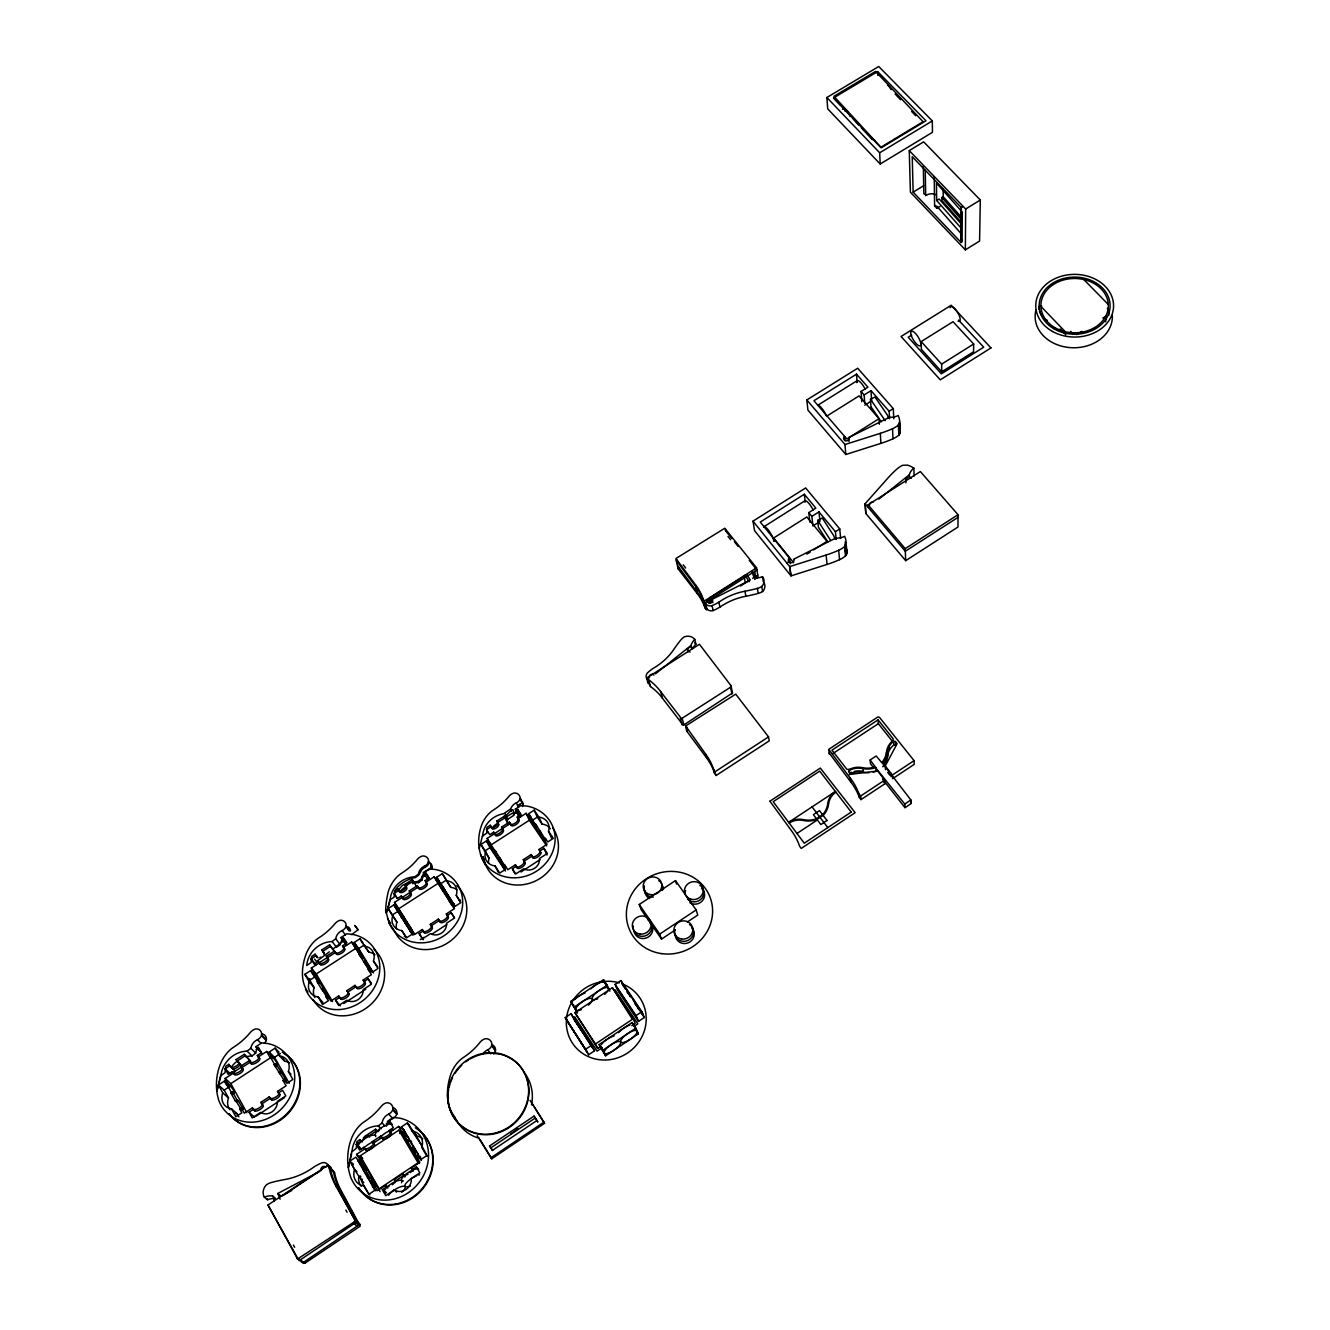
<?xml version="1.0" encoding="UTF-8"?>
<svg xmlns="http://www.w3.org/2000/svg" width="1330" height="1330" viewBox="0 0 1330 1330"><rect width="100%" height="100%" fill="white"/><g stroke="black" fill="none" stroke-linecap="round" stroke-linejoin="round"><path stroke-width="1.5" d="M868.257 507.495L868.074 504.835L920.36 471.551L958.032 514.727L957.982 527.013L905.68 560.662L865.78 513.413L865.099 503.771L888.29 477.636A110.174 94.713 -0.1 0 1 896.47 469.457L897.085 468.908A22.56 19.219 -3.2 0 1 902.688 465.284L907.575 465.134A24.123 20.565 -3.7 0 1 911.482 466.73L913.86 468.127L914.109 476.024M960.958 207.131L960.792 239.001L961.889 240.231M961.174 242.509L961.357 207.646L912.23 156.757L913.145 192.152L961.174 242.509L962.089 241.944L962.255 213.232M844.999 440.546L844.666 436.539A2.594 2.195 -6 0 0 844.051 439.615L844.201 439.814A2.594 2.195 -6 0 0 847.725 440.562A2.594 2.195 -6 0 0 848.723 437.553L889.521 417.304A14.58 12.17 -4.6 0 0 898.199 415.525L899.063 417.803A23.707 19.9 -5 0 1 899.712 421.377L898.132 425.251A22.111 18.504 -4.9 0 1 892.53 428.726L891.732 429.075A103.674 85.453 -6.4 0 1 880.327 433.331L844.999 444.536L806.828 399.948L857.7 368.227L893.311 408.626L893.777 418.784M965.347 249.857L965.68 209.01L909.255 150.606L923.668 141.861L980.31 199.999L979.578 241.046L965.347 249.857L910.402 192.202L909.255 150.606M973.676 344.005L973.56 351.785L941.723 371.801L921.358 349.358L921.175 341.594L953.028 321.71L973.676 344.005L941.657 364.121L941.723 371.801M522.341 806.529A6.417 5.819 -26.7 0 0 522.923 805.348L520.113 797.551A5.985 5.403 -26.6 0 0 513.729 793.096A9.992 9.044 -26.7 0 0 508.808 796.487L508.16 797.269A57.705 51.421 -27.6 0 1 496.173 808.191L492.05 810.934A27.913 25.353 -28.3 0 0 485.118 818.349A38.121 34.696 -28.1 0 0 481.925 824.334C476.672 838.266 477.67 852.813 485.699 865.232L480.512 854.359M522.923 805.348L523.023 803.885A5.935 5.37 -26.8 0 0 520.396 800.028M425.45 871.499A7.814 7.498 -50.2 0 1 426.365 870.951L427.795 870.352A6.052 5.985 -48.9 0 0 429.956 868.64C432.383 866.079 429.856 859.729 427.911 865.198A6.068 4.09 -35.3 0 1 425.733 866.911L424.403 867.675A7.864 3.674 -36.2 0 0 421.843 869.654L418.933 874.891L415.409 877.617C407.944 878.149 396.756 886.029 395.077 890.701M809.887 522.208L808.756 512.615L815.839 508.127L804.318 494.245L760.278 522.058L789.488 558.135A2.66 2.311 -7.9 0 0 788.806 561.393L789.006 561.576A2.66 2.311 -7.9 0 0 792.564 562.424A2.66 2.311 -7.9 0 0 793.628 559.232L835.739 538.118A14.946 12.901 -6 0 0 844.666 536.306L845.514 538.733A24.322 21.097 -6.6 0 1 846.129 542.524L844.467 546.63A22.677 19.618 -6.3 0 1 838.665 550.271L837.85 550.637A106.334 90.44 -8 0 1 826.096 555.042L789.721 566.613L752.996 521.161L805.631 487.944L839.762 528.941L840.643 538.467M482.773 1054.291A10.474 9.776 -44.9 0 1 487.827 1049.769A6.966 6.484 -43.6 0 0 491.751 1045.546L491.867 1043.884A6.45 6.002 -43.8 0 0 485.118 1038.747A10.773 10.042 -44 0 0 479.847 1042.487L479.166 1043.352A62.161 57.04 -42 0 1 466.348 1055.455L461.942 1058.48A30.174 28.113 -47.1 0 0 454.527 1066.726A41.23 38.504 -47.5 0 0 451.086 1073.41C446.132 1087.458 445.051 1105.612 455.276 1117.483M493.53 1053.892A6.916 6.45 -44.1 0 0 495.408 1051.066L495.525 1049.42A6.401 5.968 -44.2 0 0 492.765 1045.031M431.352 869.305A6.517 5.869 -33.5 0 0 431.967 868.108L432.1 866.611A6.035 5.436 -33.6 0 0 430.554 863.37M386.432 912.646L390.089 900.277A24.09 21.745 -35.7 0 1 414.894 876.786L418.435 874.076A9.875 8.894 -33.9 0 1 424.652 866.029A6.567 5.902 -33.4 0 0 428.426 862.156L428.559 860.643A6.068 5.47 -33.4 0 0 422.258 856.038A10.158 9.144 -33.5 0 0 417.238 859.513L416.573 860.294A58.62 51.97 -33.4 0 1 404.303 871.433L400.114 874.226A28.379 25.603 -35.4 0 0 392.998 881.79A38.77 35.062 -35.3 0 0 389.673 887.908C385.866 894.724 382.89 931.964 389.873 899.945L394.112 897.085L394.628 891.05L397.953 888.922L399.998 892.098A3.957 1.613 -32.8 0 0 404.27 891.449A3.957 1.613 -32.8 0 0 406.614 887.825L405.716 886.395A3.957 1.613 -32.8 0 1 403.356 890.019A3.957 1.613 -32.8 0 1 399.083 890.668L399.998 892.098M362.209 1142.005L359.881 1139.627L356.856 1141.639L356.257 1148.372L352.001 1151.747A26.035 23.741 -52.8 0 1 378.368 1125.912L382.109 1122.936A10.64 9.726 -50.9 0 1 388.742 1114.041A7.082 6.467 -49.8 0 0 392.749 1109.769L392.915 1108.09A6.55 5.985 -49.9 0 0 386.299 1102.836A10.939 9.992 -50.2 0 0 380.978 1106.627L380.28 1107.491A63.059 56.824 -47.6 0 1 367.263 1119.727L362.807 1122.786A30.657 27.963 -52.5 0 0 355.243 1131.132A41.895 38.287 -52.9 0 0 351.685 1137.915C346.748 1150.35 346.315 1164.681 350.721 1177.299A42.693 39.002 -53.5 0 0 417.869 1184.049A42.693 39.002 -53.5 0 0 400.047 1118.214L393.414 1117.399L387.396 1121.389L388.343 1123.002L389.956 1121.938L392.184 1124.399M394.062 1117.799A7.032 6.417 -50.1 0 0 396.756 1114.291L396.905 1112.611A6.5 5.935 -50.2 0 0 393.048 1107.591M318.153 957.8A4.023 1.613 -31.7 0 1 317.272 957.334L315.077 954.225L311.685 956.42L311.054 962.571L306.748 965.497A24.555 21.945 -41.3 0 1 332.118 941.54L335.709 938.78A10.058 8.994 -39.7 0 1 342.126 930.551A6.683 5.968 -39 0 0 345.983 926.594L346.149 925.065A6.185 5.519 -39.1 0 0 339.915 920.31A10.341 9.227 -39.2 0 0 334.794 923.851L334.129 924.649A59.7 52.485 -38.4 0 1 321.594 936.004L317.321 938.847A28.927 25.852 -41 0 0 310.04 946.578A39.518 35.395 -41.1 0 0 306.565 952.829C301.81 965.015 299.799 981.058 307.995 992.014M634.161 1001.872L632.531 998.564L643.005 1014.424M244.205 1054.308L250.572 1061.174L244.205 1054.308L236.108 1059.561L239.699 1063.717A4.406 1.646 -30.7 0 1 237.388 1067.358A4.406 1.646 -30.7 0 1 232.384 1068.472L228.76 1064.333L225.768 1066.278L225.003 1072.728L220.564 1075.754L216.923 1091.182L220.847 1076.02A25.47 22.477 -48.1 0 1 247.081 1051.132L250.805 1048.256A10.424 9.21 -46.7 0 1 257.471 1039.694A6.933 6.118 -45.9 0 0 261.461 1035.588L261.661 1033.975A6.417 5.652 -46 0 0 255.427 1028.955A10.723 9.476 -46.2 0 0 250.173 1032.612L249.475 1033.46A61.779 53.832 -44.6 0 1 236.524 1045.264L232.135 1048.206A30.008 26.484 -47.8 0 0 224.571 1056.236A40.997 36.259 -48.1 0 0 220.93 1062.753C215.892 1074.524 214.945 1088.256 218.818 1100.492A41.762 36.957 -48.5 0 0 283.556 1106.627A41.762 36.957 -48.5 0 0 268.211 1043.618L261.827 1042.87L255.892 1046.71L262.16 1053.643M264.338 1043.269A6.883 6.085 -46.1 0 0 266.283 1040.509L266.466 1038.913A6.367 5.636 -46.2 0 0 261.611 1033.859M806.828 399.948L807.925 410.106L845.83 454.494L880.892 443.372A102.892 85.037 -6.3 0 0 892.197 439.149L892.995 438.8A21.945 18.421 -4.8 0 0 898.565 435.342L900.111 431.485A23.541 19.8 -4.9 0 0 899.762 429.108M752.996 521.161L754.559 530.67L791.001 575.89L827.094 564.419A105.519 89.975 -7.9 0 0 838.748 560.03L839.562 559.681A22.51 19.501 -6.2 0 0 845.315 556.056L846.961 551.983A24.14 20.981 -6.5 0 0 846.645 549.456M882.721 766.828A22.51 20.549 -2.2 0 0 887.642 756.338L887.526 751.384A17.805 16.226 0.4 0 1 893.561 741.259A2.394 2.178 -0.5 0 1 895.373 741.558L897.102 743.736L885.248 765.98L885.497 769.671M887.642 756.338L887.775 755.124A17.739 16.176 0.5 0 1 893.777 745.033L893.561 741.259M1105.662 321.843L1106.294 315.942L1102.803 318.136M412.483 883.602A23.923 21.629 -35.9 0 1 418.534 882.654L422.042 879.961L421.51 877.783L423.838 872.929A7.814 7.498 -50.2 0 1 424.603 872.164M351.619 1153.675L348.41 1167.557L351.752 1151.514M409.956 1140.575L408.044 1141.622L406.847 1140.292L408.526 1139.178L415.409 1149.835M506.813 819.912L513.596 815.456C514.394 802.904 509.107 814.459 503.505 817.302M309.026 982.238L309.907 978.647M479.232 848.507L482.441 836.055L486.597 833.245L486.98 827.36L490.255 825.248L492.133 828.524A3.89 1.613 -34.1 0 0 496.173 827.992A3.89 1.613 -34.1 0 0 498.65 824.317L496.788 821.059L504.336 816.204L508.609 824.5M513.596 815.456L513.712 815.024A9.643 8.761 -27 0 1 516.605 810.818M482.441 836.055L482.607 836.404A23.691 21.529 -28.7 0 1 503.787 813.677L510.753 808.756A9.709 8.811 -26.9 0 1 516.339 802.838A6.467 5.835 -26.6 0 0 520.013 799.031M829.222 753.063L850.768 781.94A64.605 60.016 -6.7 0 1 859.38 797.501L861.009 799.596L885.015 783.702L884.766 780.045L877.65 771.001L850.735 774.309L849.022 772.115A2.394 2.195 -2.9 0 1 849.305 770.436A17.822 16.409 -2.2 0 1 861.774 768.374L863.087 768.657A22.593 20.598 -2.2 0 0 875.572 767.676L904.799 804.085L904.982 807.659L906.944 806.462L911.017 803.519L910.851 799.929L882.455 763.137A22.593 20.598 -2.3 0 0 887.393 752.614M677.635 565.716L697.053 591.883A61.695 54.364 -15.4 0 1 704.667 605.998L706.878 608.857A5.569 4.888 -11.9 0 0 713.113 610.553A41.18 35.96 -12.4 0 0 719.912 607.112A61.296 54.597 -9.7 0 1 744.019 596.605L745.881 596.256A144.255 122.726 -10.8 0 0 758.233 593.413A14.115 12.352 -9.7 0 0 762.589 591.501A8.745 7.664 -9.6 0 0 764.268 583.288M676.438 560.628L695.939 586.863A61.961 54.53 -15.4 0 1 703.587 601.027L705.798 603.887L706.878 608.857M686.895 729.638L686.779 731.151L706.762 758.183A63.524 58.321 -18.1 0 1 714.642 773.412L716.155 775.473L769.255 740.86L768.524 736.903L735.723 694.144L685.648 725.947L705.781 754.276A63.774 58.487 -18 0 1 713.695 769.555L716.155 775.473M398.269 890.119L402.525 885.315L409.49 882.588M354.312 1221.888L354.894 1219.76L335.958 1186.161A70.839 64.838 -52.7 0 1 329.125 1167.823L327.729 1165.346L267.962 1204.997L297.554 1259.011L354.312 1221.888L360.197 1225.928L341.411 1191.082A70.241 64.355 -53.1 0 1 334.595 1172.877L331.985 1169.286M878.897 499.082L909.304 474.81A14.896 12.652 -2.8 0 1 913.86 468.127M905.78 479.232L909.354 476.173L909.304 474.81M655.524 673.778L690.952 645.549A15.112 13.433 -12.5 0 1 694.775 639.447A8.761 7.78 -13.4 0 0 684.368 636.821A14.165 12.585 -13.2 0 0 680.894 639.896A153.266 138.968 -6.9 0 0 673.695 649.539L672.681 651.035A59.883 52.668 -16.4 0 1 653.396 668.225A42.078 37.822 -14.7 0 0 647.444 672.93A5.603 5.004 -15.8 0 0 646.995 678.965L650.486 686.529A62.444 56.309 -19.2 0 1 662.473 698.267L683.271 725.299L732.547 692.947L730.885 685.532L699.447 644.285L647.095 677.751L647.71 679.929L646.995 678.965M647.095 677.751L648.541 679.713A62.859 56.575 -19.2 0 1 660.578 691.5L681.509 718.649L730.519 687.244L730.885 685.532M284.836 1082.005L283.024 1080.459L284.687 1079.378L286.399 1081.007L286.166 1079.96L275.809 1063.668L274.163 1064.748L284.105 1080.226M678.583 567.361L678.2 568.974L697.519 593.961A61.579 54.297 -15.4 0 1 705.133 608.059L706.596 609.955L706.147 607.91M245.801 1056.901A25.303 22.361 -48.4 0 1 252.018 1055.954L255.693 1053.094A10.341 9.16 -46.9 0 1 257.272 1048.971M412.549 882.006L417.836 881.524L421.344 878.814M314.578 959.08L316.49 961.507L329.341 951.831M332.533 949.371L343.689 940.792M351.669 934.658L358.036 929.753L356.54 927.741M340.696 942.538A9.975 8.944 -39.9 0 0 340.164 944.583L336.59 947.326L332.118 941.54M497.719 822.455L512.482 813.112M923.319 166.184L923.835 193.648L926.412 195.244A8.046 6.351 -4.7 0 1 935.855 194.712M489.556 1145.961L490.97 1147.757L535.342 1117.981L534.062 1116.086L489.556 1145.961L492.349 1150.433L536.871 1120.542L534.062 1116.086M477.237 1135.72L490.953 1157.748L543.837 1122.188L530.072 1100.342M490.953 1157.748L491.768 1158.796L544.569 1123.301L531.584 1102.603M631.783 1025.663L635.191 1023.385L633.163 1018.797L612.415 987.725L574.926 1012.629L597.719 1048.456L601.127 1046.178M588.708 1054.69L594.543 1050.783L591.651 1045.23L571.069 1013.693L565.233 1017.566L588.708 1054.69L565.233 1017.566M638.533 1021.357L644.319 1017.483L641.858 1011.698L620.944 980.559L615.142 984.416L617.802 990.385L638.533 1021.357L636.023 1015.588L615.142 984.416M602.207 1047.724L597.104 1051.132L574.676 1016.768M634.46 1026.128L637.851 1023.851L615.142 989.886M406.415 1134.424L401.328 1126.959L407.296 1122.986L412.101 1131.115A13.516 12.419 -52.5 0 1 421.776 1147.474L426.647 1155.704L420.629 1159.727L418.202 1155.604L416.523 1156.718L419.831 1162.353L411.17 1168.139L412.134 1169.785L416.373 1166.959L419.831 1172.844L411.336 1178.546A11.438 10.474 -55.2 0 1 405.916 1189.569A11.438 10.474 -55.2 0 1 394.312 1189.934L385.767 1195.653L382.342 1189.702L386.614 1186.859L387.878 1188.089M605.615 1055.787L602.823 1050.251L635.84 1028.157L632.099 1022.537L599.115 1044.599L605.615 1055.787L638.367 1033.842L635.84 1028.157M297.039 1258.496L303.423 1263.35L304.886 1263.234L359.649 1226.526M389.956 1121.938L393.331 1127.69L389.125 1130.483L391.319 1133.459A5.054 1.646 -32.5 0 1 388.244 1137.466A5.054 1.646 -32.5 0 1 382.907 1139.045L380.696 1136.086L372.267 1141.689L374.478 1144.631A5.071 1.646 -32.3 0 1 371.436 1148.638A5.071 1.646 -32.3 0 1 366.049 1150.234L364.753 1148.921L356.606 1154.34L365.8 1168.604L366.182 1169.818L364.653 1168.388L362.974 1169.519L367.712 1177.798L369.408 1176.668L370.704 1177.931L375.742 1186.244L374.179 1184.997L372.483 1186.127L374.877 1190.3L368.809 1194.357L364.038 1185.994A13.666 12.419 -54.3 0 1 354.561 1169.402L349.857 1161.14L355.875 1157.15L364.121 1169.718M406.847 1140.292L411.668 1148.488L413.347 1147.374M367.712 1177.798L369.009 1179.062L370.704 1177.931M411.668 1148.488L412.865 1149.802L414.544 1148.688M585.782 1049.171L591.651 1045.23M636.023 1015.588L641.858 1011.698M597.719 1048.456L595.441 1044L633.163 1018.797M388.975 1186.393A5.121 1.579 -32.6 0 1 386.914 1186.427L385.65 1185.196L377.437 1190.683L374.179 1184.997M403.638 1175.471L395.126 1181.156L394.179 1179.494L402.674 1173.808L404.852 1176.734L402.674 1173.808M574.444 1006.926L607.178 985.198L603.521 979.711L570.836 1001.39L577.436 1012.729L570.836 1001.39M366.049 1150.234L363.822 1147.291L359.582 1150.101L356.24 1144.299L360.812 1141.256L359.881 1139.627M372.267 1141.689L373.215 1143.318L381.644 1137.715L382.907 1139.045M389.125 1130.483L390.072 1132.113L398.668 1126.41L400.879 1128.854M398.867 1130.168L418.052 1162.819L379.15 1188.821L360.214 1155.837L398.867 1130.168L402.392 1134.074L419.482 1163.118M399.748 1133.526L403.09 1131.315L406.232 1136.668M358.236 1161.256L359.931 1160.126M398.668 1126.41L402.042 1132.129L403.722 1131.015M359.549 1162.536L361.245 1161.423M402.042 1132.129L403.256 1133.476L404.935 1132.362M796.969 833.461L817.385 819.945M861.009 799.596L860.66 796.005L884.766 780.045M914.059 760.644L914.209 764.368L892.596 778.682L892.364 775.008L914.059 760.644L879.512 717.369L877.9 716.937L828.756 749.339L850.385 778.299A64.854 60.199 -6.8 0 1 859.014 793.91L860.66 796.005M661.509 939.096L659.697 934.092L696.172 909.936L675.474 880.61L639.231 904.483L641.16 909.62L661.509 939.096L675.324 929.953M687.394 921.939L697.751 915.073L696.172 909.936M375.559 1129.236L376.49 1130.866L368.277 1136.319L367.329 1134.689L375.559 1129.236L377.853 1131.68M282.741 1195.603L321.86 1169.652M870.136 759.979L876.204 755.989L881.724 762.589A21.662 19.751 -2.3 0 0 886.462 752.514A18.736 17.074 0.4 0 1 892.945 740.627L893.195 738.832L878.066 719.863L831.948 750.137L846.994 769.471L850.02 769.089A18.77 17.257 -2.2 0 1 863.27 767.809A21.662 19.751 -2.2 0 0 875.24 766.878L870.136 759.979L870.452 763.686L873.644 767.743M283.024 1080.459L286.066 1085.829L277.538 1091.415L279.882 1094.407A5.021 1.796 -31.2 0 1 277.039 1098.414A5.021 1.796 -31.2 0 1 271.519 1099.877L269.159 1096.901L260.78 1102.387L263.157 1105.363A5.037 1.796 -31 0 1 260.331 1109.353A5.037 1.796 -31 0 1 254.778 1110.849L252.384 1107.873L244.288 1113.177L241.295 1107.74L239.616 1108.838L241.811 1112.828L235.826 1116.735L231.453 1108.755A13.35 11.771 -49.2 0 1 222.775 1092.878L218.453 1084.997L224.388 1081.14L227.231 1083.717M277.538 1091.415L278.419 1092.994L282.608 1090.267L285.784 1095.903L277.405 1101.39A11.172 9.925 -49.6 0 1 271.852 1111.98A11.172 9.925 -49.6 0 1 260.597 1112.395L252.185 1117.898L249.059 1112.229L253.249 1109.469L254.778 1110.849M261.661 1103.966L270.04 1098.48L271.519 1099.877M256.241 1116.086L284.537 1097.566M832.397 753.861L878.349 723.686L878.066 719.863M234.113 1093.277L232.567 1091.863L230.888 1092.961L232.451 1094.357C238.669 1091.099 224.77 1082.969 225.169 1078.447L233.199 1073.227L234.745 1074.657A4.988 1.862 -30.8 0 0 240.314 1073.277A4.988 1.862 -30.8 0 0 243.058 1069.254L240.68 1066.244L248.993 1060.841L251.37 1063.85A4.971 1.862 -30.9 0 0 256.873 1062.487A4.971 1.862 -30.9 0 0 259.666 1058.447L257.305 1055.438L261.445 1052.745L258.353 1047.225L256.757 1048.256M274.163 1064.748L275.609 1066.211C281.312 1063.518 269.508 1056.003 269.209 1051.997L275.094 1048.156L279.034 1052.196M230.888 1092.961L235.244 1100.874L236.923 1099.794L238.469 1101.174L243.24 1109.203L241.295 1107.74M278.585 1072.595L280.248 1071.514M235.244 1100.874L236.79 1102.271L238.469 1101.174M280.031 1074.025L281.694 1072.944M239.616 1108.838L241.162 1110.201L242.825 1109.12M356.257 986.96A4.838 1.862 -32.2 0 0 361.477 985.779A4.838 1.862 -32.2 0 0 364.387 981.673L365.285 983.186A4.854 1.845 -32.2 0 1 362.375 987.276A4.854 1.845 -32.2 0 1 357.172 988.456L354.994 985.347L346.847 990.651L349.025 993.743A4.854 1.862 -32 0 1 346.132 997.833A4.854 1.862 -32 0 1 340.879 999.046L338.685 995.954L330.821 1001.058L327.762 995.887L326.133 996.951L328.377 1000.742L322.558 1004.516L318.103 996.918A12.868 11.488 -42.6 0 1 309.242 981.839L304.836 974.341L310.622 970.617L315.526 976.503L309.79 980.21L304.836 974.341M371.469 983.319L368.111 978.93L364.038 981.573L363.14 980.06L371.436 974.674L368.344 969.553L369.956 968.506L371.452 970.385L360.912 953.593L359.3 954.624L369.84 971.432L368.344 969.553M368.111 978.93L371.336 984.283L363.19 989.57A10.756 9.692 -42.5 0 1 357.936 999.728A10.756 9.692 -42.5 0 1 346.864 1000.193L338.685 1005.513L335.493 1000.11L339.582 997.467L340.879 999.046M346.847 990.651L347.745 992.147L355.891 986.86L357.172 988.456M234.745 1074.657L232.334 1071.664L228.178 1074.374L225.103 1068.821L229.625 1065.895L235.244 1071.149L234.379 1069.603M241.062 1067.358L230.772 1074.058L225.103 1068.821M240.68 1066.244L241.545 1067.807L249.857 1062.387L251.37 1063.85M257.305 1055.438L258.17 1056.984L266.648 1051.481L269.308 1054.158M343.655 1003.618L365.783 989.221M224.388 1081.14L226.549 1085.064L228.211 1083.983M266.648 1051.481L269.741 1056.951L271.403 1055.87M225.169 1078.447L230.838 1083.618L271.968 1056.835M226.549 1085.064L228.112 1086.477L229.774 1085.396M269.741 1056.951L271.204 1058.431L272.866 1057.35M218.453 1084.997L224.188 1090.135L230.073 1086.294M269.209 1051.997L274.512 1057.35L280.347 1053.543M715.224 771.616L768.524 736.903M410.155 892.314L409.241 890.867L417.204 885.747L418.119 887.177L394.495 902.405L403.622 916.869L402.242 914.824L400.646 915.871L406.365 924.915C408.692 921.042 414.428 935.555 411.402 929.52L409.806 930.551L412.101 934.242L406.382 937.949L401.793 930.568A12.602 11.388 -37.1 0 1 392.683 915.888L388.144 908.59L393.83 904.915L413.015 935.273M454.694 905.846L436.706 877.285L442.341 873.644L446.946 880.842A12.519 11.355 -34.3 0 1 456.24 895.306L460.928 902.588L455.259 906.262L452.915 902.621L451.319 903.652C455.442 908.922 444.885 897.617 449.307 897.118L443.621 888.091L442.042 889.122L443.272 891.2M504.536 864.833L505.583 867.01L495.093 850.535L493.53 851.549L504.02 868.025L502.973 865.847L504.536 864.833L507.777 869.72L515.392 864.799L517.254 868.058A4.705 1.845 -34.2 0 0 522.008 867.16A4.705 1.845 -34.2 0 0 525.117 862.937L523.272 859.679L531.169 854.558L532.998 857.833A4.688 1.845 -34.4 0 0 537.719 856.969A4.688 1.845 -34.4 0 0 540.845 852.746L539.032 849.471L547.062 844.267L543.787 839.413L545.35 838.399L547.761 841.957L553.33 838.349L548.509 831.25A12.319 11.239 -26.8 0 0 538.933 817.169L534.178 810.17L528.642 813.727L531.817 820.677L537.303 817.135L534.178 810.17M334.462 951.066L326.365 956.287L328.56 959.412A4.821 1.912 -31.7 0 1 325.717 963.519A4.821 1.912 -31.7 0 1 320.48 964.632L319.15 963.003L311.336 968.04L320.414 982.355L318.868 980.809L317.238 981.856L321.677 989.387L323.306 988.34L329.408 997.683L327.762 995.887M363.822 962.089L365.434 961.041M409.806 930.551L410.937 932.264L412.533 931.233M452.383 905.414L453.962 904.383L452.915 902.621M321.677 989.387L323.024 990.983L324.636 989.936M365.052 963.718L366.664 962.687M514.876 873.743L512.383 868.789L516.339 866.229M532.116 855.988L524.236 861.109L523.272 859.679M539.997 850.884L543.92 848.341L547.345 853.411L539.481 858.515A10.374 9.51 -28.7 0 1 534.643 868.241A10.374 9.51 -28.7 0 1 523.688 868.773L515.774 873.91L512.383 868.789M423.389 931.233A4.771 1.862 -33 0 0 428.41 930.202A4.771 1.862 -33 0 0 431.402 926.029L432.333 927.509A4.771 1.862 -33 0 1 429.324 931.665A4.771 1.862 -33 0 1 424.32 932.696L422.275 929.52L414.544 934.541L411.402 929.52M430.305 924.317L438.335 919.113L439.249 920.576L431.236 925.78L430.305 924.317L432.333 927.509M448.326 917.118L447.395 915.655A4.755 1.862 -33.2 0 1 444.386 919.828A4.755 1.862 -33.2 0 1 439.415 920.842L440.33 922.305A4.771 1.862 -33.2 0 0 445.301 921.291A4.771 1.862 -33.2 0 0 448.326 917.118L446.331 913.926L454.511 908.623L451.319 903.652M446.331 913.926L447.262 915.389L451.269 912.796L454.594 917.999L446.581 923.203A10.557 9.609 -36.4 0 1 441.527 933.128A10.557 9.609 -36.4 0 1 430.521 933.643L422.475 938.864L419.183 933.61L423.206 931L422.275 929.52M520.928 872.014L540.063 859.596M369.574 971.199L371.186 970.152M420.363 939.595L423.821 937.351M431.635 934.342L446.714 924.55M236.108 1059.561L236.973 1061.124L245.069 1055.854M320.48 964.632L318.269 961.507L314.213 964.134L311.087 958.847L315.958 955.705L317.272 957.334M336.64 954.192L329.624 944.849L321.827 949.886L322.708 951.349L330.505 946.328L336.64 954.192A4.805 1.912 -31.9 0 0 341.843 953.111A4.805 1.912 -31.9 0 0 344.703 948.988L342.525 945.846L346.565 943.236L343.406 937.999L341.86 938.997L340.979 937.534L346.748 933.81L353.049 934.491A40.233 36.06 -41.5 0 1 369.358 994.541A40.233 36.06 -41.5 0 1 305.501 989.121M493.53 851.549L494.594 853.76L488.825 844.434L490.388 843.436L487.096 838.432L494.66 833.577L493.713 832.164L489.789 834.691L486.481 829.687L491.186 826.662M545.666 839.995L535.774 824.268L534.211 825.265L535.159 827.559L532.848 824.417L529.456 818.233L531.019 817.235L528.642 813.727M497.437 855.589L490.587 845.215L529.307 820.244L526.115 813.295L518.135 818.432L519.033 820.344A4.655 1.895 -34.3 0 1 515.957 824.583A4.655 1.895 -34.3 0 1 511.235 825.365L509.39 822.073L501.56 827.11L503.422 830.402A4.655 1.912 -34.1 0 1 500.363 834.642A4.655 1.912 -34.1 0 1 495.608 835.456L493.713 832.164M489.789 846.296L491.352 845.298L490.388 843.436M530.337 820.144L531.884 819.147L531.019 817.235M484.452 851.233L489.989 847.659L486.481 840.893L480.895 844.5L489.091 858.299A12.303 11.222 -30.2 0 0 488.542 863.203M402.026 917.9L396.091 908.556L397.687 907.526M443.272 891.233L437.42 881.89L439 880.876L436.706 877.285M414.445 933.992L398.717 908.756L438.085 883.353L434.179 876.819L426.065 882.056L425.151 880.61L429.125 878.066L425.866 872.962L424.353 873.943L423.455 872.513L429.125 868.856L435.425 869.488A39.468 35.744 -35.7 0 1 452.815 928.008A39.468 35.744 -35.7 0 1 389.091 923.003L386.215 912.33M397.254 910.302L398.85 909.271M438.484 883.685C440.779 879.878 446.381 894.425 443.621 888.091M388.144 908.59L392.416 914.907L398.052 911.266M440.596 883.802L446.182 880.194L442.341 873.644M319.183 962.737L327.213 957.567M326.365 956.287L327.247 957.766L335.343 952.546L334.362 950.917M342.525 945.846L343.423 947.326L351.669 942.006L362.442 958.348M360.912 953.593L362.375 955.522L354.179 942.471L359.915 938.78L363.29 943.369M310.622 970.617L312.816 974.358L314.445 973.311M351.669 942.006L354.811 947.209L356.423 946.179M400.646 915.871L401.793 917.6L403.389 916.57M443.106 890.901L444.686 889.87M311.336 968.04L316.224 973.959L356.24 948.091M312.816 974.358L314.163 975.971L315.792 974.923M354.811 947.209L356.074 948.889L357.67 947.841M354.179 942.471L358.734 948.556L364.42 944.899L368.892 952.23A12.652 11.388 -40.6 0 1 374.944 954.757M498.235 858.681L499.814 857.667M543.787 839.413L544.702 841.674L538.999 832.331L540.545 831.317M499.182 860.527L500.745 859.513M539.847 834.209L541.41 833.212M405.218 923.203L406.814 922.155L402.242 914.824M447.728 898.132L446.664 896.37L448.26 895.339M958.016 517.37L905.314 551.252L865.099 503.771M515.325 809.122L519.515 817.485L515.325 809.122L520.911 805.531L527.195 806.13A38.803 35.378 -28.4 0 1 545.799 863.187A38.803 35.378 -28.4 0 1 482.158 858.565M516.256 810.519L517.752 809.554L521.111 814.525L517.204 817.036L519.033 820.344M404.603 884.633L412.267 879.695L413.181 881.142L405.5 886.079L404.603 884.633L406.614 887.825M403.322 899.213L402.425 897.767A4.738 1.928 -32.8 0 0 407.446 896.819A4.738 1.928 -32.8 0 0 410.372 892.646L411.286 894.076A4.738 1.912 -32.8 0 1 408.343 898.265A4.738 1.912 -32.8 0 1 403.322 899.213L401.278 896.004L397.288 898.581L394.062 893.444L398.85 890.352L397.953 888.922M493.363 834.326L503.521 827.775M503.422 830.402L502.491 828.524L510.321 823.47L509.39 822.073M905.68 560.662L905.215 548.658L958.032 514.727M704.617 600.861L756.554 567.827L724.767 528.243L675.939 558.5L695.474 584.768A62.078 54.613 -15.4 0 1 703.138 598.949L705.066 602.939L756.92 569.971L749.289 560.395M740.561 585.998L749.156 580.528M752.597 578.334L757.768 575.059M754.675 579.348L758.117 577.154L756.554 567.827M836.154 539.298L835.423 531.701L839.762 528.941M786.795 562.989L788.956 561.593M806.944 554.111L810.286 552M813.611 549.872L826.961 541.36L806.828 516.971L773.661 538.002L774.176 541.426M818.582 522.357L812.963 525.932L811.849 516.373L818.948 511.867L835.423 531.701M764.002 526.68L804.916 500.795M1076.652 334.695L1081.889 331.386M889.587 418.701L889.122 411.253L893.311 408.626M827.044 415.957L859.097 395.891L879.03 418.701L846.794 438.983L813.927 400.729L856.503 374.162L867.925 387.163L861.075 391.452L861.774 401.677M864.683 403.123L864.151 394.944L871 390.654L889.122 411.253M864.816 405.168L871.615 400.895L871 390.654M857.268 380.596L817.684 405.318A8.479 2.344 58.2 0 1 821.89 408.343A8.479 2.344 58.2 0 1 826.263 415.775M911.682 335.06L908.191 337.238L941.357 373.813L983.701 347.18L958.548 320.081M961.357 207.646L962.288 207.081M965.68 209.01L980.31 199.999M904.799 804.085L910.851 799.929L911 803.503M913.145 192.152L923.685 185.718M880.194 164.022L879.679 152.8L932.313 120.93L878.731 66.5L826.861 97.506L827.726 108.894L880.194 164.022L932.463 132.318L932.313 120.93M877.65 71.587L833.428 98.038L881.142 147.863L925.963 120.747L877.65 71.587L877.833 75.428M934.242 176.757L934.591 205.834L936.752 208.261L940.011 206.399M960.975 227.929L936.669 200.481L939.213 199.035L960.825 223.407M960.809 221.827L941.906 200.531L941.889 197.505L943.219 196.74L943.17 189.01M280.115 1199.211L277.787 1193.492L319.167 1171.68M291.785 1190.466L281.046 1196.136L277.787 1193.492M706.845 600.379A2.677 2.361 -12 0 0 707.294 601.526L707.427 601.742A2.677 2.361 -11.9 0 0 711.035 602.573A2.677 2.361 -11.9 0 0 712.182 599.331L750.303 580.03L747.227 575.042M849.82 773.062L850.419 772.763A18.703 17.207 -2.1 0 1 851.649 772.248M827.842 541.892L818.432 527.312L817.667 520.363L822.289 518.035L833.76 535.741A10.374 8.961 -5.6 0 0 835.174 538.833L835.706 539.332M881.192 421.676L871.366 407.312L871.034 408.094L870.485 399.283L874.974 397.038L887.492 415.243A10.108 8.462 -4.3 0 0 888.905 418.135L889.005 418.268M934.591 205.834L935.439 205.468M752.863 574.144A10.457 9.127 -9.2 0 0 754.21 577.303L754.891 577.918A15.062 13.134 -9.5 0 0 762.489 576.721A8.778 7.697 -9.6 0 1 761.758 586.464A14.165 12.386 -9.7 0 1 757.385 588.392A144.87 123.075 -10.8 0 1 744.983 591.235L743.104 591.584A61.562 54.779 -9.8 0 0 718.898 602.141A41.363 36.076 -12.4 0 1 712.065 605.599A5.586 4.904 -11.9 0 1 705.798 603.887M492.815 1053.293L499.498 1054.075M869.022 772.68A22.494 20.532 -2.1 0 1 863.436 772.331L862.123 772.048A17.756 16.359 -2.1 0 0 849.687 774.093A2.377 2.195 -2.9 0 0 849.405 774.775M232.451 1094.357L228.112 1086.477M299.034 1258.912L304.886 1263.234M275.609 1066.211L271.204 1058.431M267.962 1204.997L298.385 1259.477L300.015 1260.075L356.091 1222.337L337.205 1187.291A70.706 64.721 -52.8 0 1 330.372 1168.97L328.294 1165.28A6.434 5.785 -53.6 0 0 321.76 1162.886A48.562 43.807 -56 0 0 314.079 1166.909A68.595 61.114 -50.2 0 1 286.947 1179.128L284.903 1179.511A183.54 162.858 -63.3 0 0 271.303 1182.536A16.509 14.697 -54.8 0 0 266.399 1184.781A10.191 9.077 -54.5 0 0 264.271 1197.133L267.596 1199.76A17.589 15.644 -55.8 0 1 275.027 1198.53M264.271 1197.133A17.672 15.711 -55.6 0 1 272.567 1195.969L275.077 1198.014M272.567 1195.969L273.232 1196.784A12.203 10.823 -55 0 1 274.263 1200.89M408.044 1141.622L403.256 1133.476M354.262 1223.8L357.172 1226.327M354.894 1219.76L360.214 1224.415M413.048 1145.645L403.422 1129.303M231.453 1108.755L237.122 1113.725L238.868 1116.901M222.775 1092.878L228.477 1097.965A13.25 11.687 -49.5 0 0 229.891 1109.735M249.059 1112.229L254.579 1117.183M335.958 1186.161L341.411 1191.082M329.125 1167.823L334.595 1172.877M260.78 1102.387L262.276 1103.767A5.037 1.796 -31 0 1 259.45 1107.774A5.037 1.796 -31 0 1 253.897 1109.253M328.294 1165.28L333.365 1171.73A70.374 64.455 -53 0 0 340.181 1189.968L358.984 1224.88L303.572 1262.27L302.11 1262.37L300.879 1260.574M327.729 1165.346L328.976 1166.51M546.048 840.444L545.35 838.399M725.465 530.57L731.932 538.617M241.545 1067.807L243.058 1069.254M236.973 1061.124L242.525 1066.411M372.483 1186.127L373.78 1187.358M354.561 1169.402L356.972 1171.697M349.857 1161.14L352.999 1164.166M278.419 1092.994L279.882 1094.407M382.342 1189.702L385.8 1193.06M247.081 1051.132L252.018 1055.954M258.17 1056.984L259.666 1058.447M356.606 1154.34L361.378 1159.045L380.114 1191.697M360.214 1155.837L362.741 1158.347M394.312 1189.934L396.556 1192.179M250.805 1048.256L255.693 1053.094M255.892 1046.71L261.295 1052.113M275.809 1063.668L277.272 1065.13M356.24 1144.299L360.995 1149.07M275.094 1048.156L279.5 1055.937A13.217 11.754 -47.7 0 1 288.377 1071.564L290.971 1074.191M394.179 1179.494L395.409 1180.757A5.121 1.579 -32.6 0 1 394.279 1183.151M257.471 1039.694L261.096 1043.368M1083.751 279.483L1108.322 304.504M279.5 1055.937L284.736 1061.274A13.117 11.687 -47.9 0 1 289.508 1062.936M261.594 1034.89L266.399 1039.811M261.461 1035.588L266.283 1040.509M373.215 1143.318L374.478 1144.631M1070.65 331.37L1073.493 334.329M367.329 1134.689L369.624 1137.067M1040.925 306.399L1065.247 331.735M1060.126 328.876L1065.779 334.761M690.071 652.116L687.261 649.19L691.051 645.948L691.45 646.746A10.441 9.26 -12.8 0 0 693.379 648.458M826.861 97.506L879.679 152.8M236.79 1102.271L241.511 1109.935M895.123 93.948L900.593 99.75M911.565 111.371L915.672 115.727M411.17 1168.139L413.331 1171.065L412.134 1169.785M378.368 1125.912L381.112 1128.854M416.373 1166.959L418.534 1169.27M833.976 98.137L840.261 104.937M853.311 119.068L858.731 124.954M861.441 127.896L872.297 139.65M382.109 1122.936L384.836 1125.895M390.072 1132.113L391.319 1133.459M416.523 1156.718L417.903 1158.181L412.865 1149.802M921.175 341.594L941.657 364.121M413.231 1145.778L421.444 1160.359M401.328 1126.959L404.037 1130.035M388.742 1114.041L392.782 1118.53A7.032 6.417 -50.1 0 0 393.215 1118.314M962.421 212.251L936.47 183.108L936.669 200.481M593.08 1048.289L591.202 1045.646M943.219 196.74L960.809 216.524M941.889 197.505L960.825 218.818M369.009 1179.062L373.913 1186.942M960.942 233.448L936.719 206.05L936.752 208.261M392.865 1109.037L396.855 1113.559M409.025 1125.213L416.423 1135.986L427.429 1156.352M392.749 1109.769L396.756 1114.291M407.296 1122.986L409.474 1125.446M861.075 391.452L864.151 394.944M587.245 1052.196L566.68 1020.26M318.103 996.918L322.99 1002.654M868.074 504.835L905.215 548.658M309.242 981.839L314.179 987.658A12.768 11.421 -42.9 0 0 314.861 997.55M326.133 996.951L327.779 998.747L323.024 990.983M317.238 981.856L318.801 983.402M335.493 1000.11L340.247 1005.829M808.756 512.615L811.849 516.373M311.087 958.847L315.975 964.815M773.661 538.002L793.611 562.623M347.745 992.147L349.025 993.743M358.036 929.753L354.794 925.431L356.191 927.326M734.426 541.759L738.167 546.447M878.349 723.686L893.411 742.589M321.827 949.886L324.005 952.995A4.023 1.613 -31.7 0 1 323.922 954.524M322.708 951.349L324.005 952.995M327.247 957.766L328.56 959.412M751.849 571.784L755.573 576.455L754.708 571.368M885.248 765.98L892.364 775.008M887.675 772.447L889.87 775.207M882.571 779.097L904.982 807.659M883.386 781.608L885.015 783.702M641.941 1013.759L643.171 1014.79M707.826 599.797L710.253 602.939M363.14 980.06L365.285 983.186M314.163 975.971L318.535 982.853M343.423 947.326L344.703 948.988M335.709 938.78L340.164 944.583M812.065 806.878L827.792 827.609M340.979 937.534L346.498 945.098L341.86 938.997M343.406 937.999L346.881 942.588M359.3 954.624L360.829 956.553L356.074 948.889M342.126 930.551L345.418 934.94M346.099 925.929L349.374 930.335M345.983 926.594L349.258 931M359.915 938.78L364.403 946.162A12.751 11.471 -40.4 0 1 373.447 961.041L377.886 967.01M364.403 946.162L368.892 952.23M641.476 1013.128L640.378 1011.581M629.921 996.02L630.487 996.818L627.012 991.715M453.962 904.45L449.307 897.118M639.231 904.483L659.697 934.092M410.937 932.264L406.365 924.915M389.091 923.003L393.381 929.238M870.485 399.283L885.198 420.696M387.545 918.681L390.754 923.369M537.303 817.135L542.042 824.085A12.219 11.172 -26.9 0 1 550.337 828.789M392.683 915.888L396.922 922.155A12.519 11.322 -37.3 0 0 396.54 928.805M401.793 930.568L405.999 936.752A12.519 11.322 -37.3 0 1 404.32 936.47M532.931 822.322L536.289 827.277M541.875 835.539L545.217 840.494M526.115 813.295L529.456 818.233M534.211 825.265L538.999 832.331M529.307 820.244L546.647 845.897M517.204 817.036L518.135 818.432M539.032 849.471L540.845 852.746M635.092 1003.751L639.697 1010.617M642.008 1014.059L644.319 1017.483M531.169 854.558L532.998 857.833M487.827 1049.769L490.587 1053.875M631.75 1018.231L612.415 987.725M536.871 1120.542L537.869 1122.038L535.342 1117.981M501.56 827.11L502.491 828.524M525.117 862.937L524.17 861.508A4.705 1.845 -34.2 0 1 521.061 865.73A4.705 1.845 -34.2 0 1 516.289 866.628L515.392 864.799M496.788 821.059L498.65 824.317M607.178 987.06L608.99 989.786M634.659 1028.256L638.367 1033.842M406.814 922.155L407.961 923.885M490.255 825.248L492.133 828.524M516.289 866.628L517.254 868.058M394.495 902.405L398.717 908.756M422.209 1146.128L412.101 1131.115M500.861 860.776L505.433 867.692M486.481 840.893L488.825 844.434M502.973 865.847L505.334 869.438L499.714 873.078L494.993 865.897A12.386 11.288 -30 0 1 485.583 851.599L480.895 844.5M590.055 1043.9L590.653 1044.815M491.851 1044.831L495.492 1050.351M491.751 1045.546L495.408 1051.066M489.989 847.659L505.417 871.034M394.062 893.444L397.238 898.249M543.837 1122.188L544.569 1123.301M419.183 933.61L423.256 939.778M637.785 1007.741L638.467 1008.755M627.361 992.197L628.026 993.211M599.115 1044.599L602.823 1050.251M572.249 1004.15L575.857 1009.653M600.445 1047.209L604.136 1052.861M574.926 1012.629L595.441 1044M574.095 1019.445L594.543 1050.783M423.206 931L424.32 932.696M588.774 1041.939L589.423 1042.953M817.667 520.363L830.286 539.88M416.024 1150.733L416.689 1151.763M446.182 880.194L450.77 887.343A12.419 11.288 -34.5 0 1 456.855 889.787M434.179 876.819L437.42 881.89M442.042 889.122L446.664 896.37M438.085 883.353L454.045 908.307M588.109 1040.908L586.131 1037.799M409.241 890.867L411.286 894.076M413.198 1130.799L416.423 1135.986A13.416 12.319 -52.9 0 1 422.807 1138.812M427.163 883.835L426.248 882.405A4.721 1.912 -33 0 1 423.289 886.595A4.721 1.912 -33 0 1 418.318 887.526L419.233 888.955A4.721 1.912 -33 0 0 424.204 888.024A4.721 1.912 -33 0 0 427.163 883.835L425.151 880.61M576.522 1023.102L582.972 1032.662L572.499 1016.403M417.204 885.747L419.233 888.955M412.267 879.695L417.238 887.625M401.278 896.004L402.175 897.451M438.335 919.113L440.33 922.305M393.83 904.915L396.091 908.556M407.08 1135.454L409.008 1138.663M575.89 1022.088L573.696 1018.531M417.836 881.524L418.534 882.654M392.416 914.907L396.922 922.155M585.533 1036.818L582.64 1031.814L593.014 1047.841M745.066 575.142L749.139 581.775M635.225 1003.668L635.823 1004.649M625.416 989.138L624.252 987.226M490.97 1147.757L492.632 1150.5M423.455 872.513L428.343 880.477M373.447 961.041L377.986 968.523L372.234 972.263L369.956 968.506M480.08 1139.561L491.768 1158.796M451.269 912.796L454.129 917.517M425.866 872.962L428.842 877.866M358.734 948.556L373.514 972.945M364.52 961.756L370.721 972.014M424.652 866.029L425.317 867.143M417.387 1152.877L418.036 1153.975M354.994 985.347L355.891 986.86M329.624 944.849L330.505 946.328M428.426 862.156L429.224 863.503M430.987 866.445L431.967 868.108M428.526 861.491L429.44 863.037M430.97 865.597L432.067 867.459M315.077 954.225L315.958 955.705M318.269 961.507L319.15 963.003M338.685 995.954L339.582 997.467M413.547 1131.148L416.423 1135.986M316.224 973.959L332.55 1001.59M318.868 980.809L323.306 988.34M316.557 978.265L318.635 981.789M324.869 992.363L326.947 995.887M413.597 1149.17L415.692 1152.728M456.24 895.306L460.014 901.74A12.419 11.288 -34.5 0 0 460.446 900.094M446.946 880.842L450.77 887.343M309.79 980.21L314.179 987.658M420.13 1156.302L420.712 1157.3M380.696 1136.086L381.644 1137.715M573.297 1017.832L571.069 1013.693M363.822 1147.291L364.753 1148.921M385.65 1185.196L386.614 1186.859M364.653 1168.388L369.408 1176.668M361.644 1163.551L363.639 1167.025M371.585 1180.89L374.561 1186.094M411.07 1140.94L411.602 1141.872M282.11 1056.635L284.736 1061.274M288.377 1071.564L292.849 1079.445L286.931 1083.318L284.687 1079.378M274.512 1057.35L289.209 1083.285M566.863 1020.625L587.162 1051.764M248.993 1060.841L249.857 1062.387M269.159 1096.901L270.04 1098.48M228.76 1064.333L229.625 1065.895M232.334 1071.664L233.199 1073.227M252.384 1107.873L253.249 1109.469M230.838 1083.618L246.848 1112.678M232.567 1091.863L236.923 1099.794M224.188 1090.135L228.477 1097.965M491.352 845.298L496.157 852.746L495.093 850.535M632.249 998.265L622.174 983.385M622.889 984.865L622.34 983.768M485.583 851.599L489.091 858.299M494.993 865.897L498.451 872.513M487.096 838.432L490.587 845.215M486.481 829.687L488.226 833.095M494.66 833.577L495.608 835.456M531.884 819.147L536.705 826.562L535.774 824.268M616.571 987.591L637.203 1018.298M504.336 816.204L507.678 823.12M510.321 823.47L511.235 825.365M504.951 813.561L505.932 815.573M506.83 817.451L507.96 819.795M510.62 809.189L511.585 811.217M517.752 809.554L520.994 816.52M516.339 802.838L518.534 807.559M543.92 848.341L547.012 855.074M603.521 979.711L606.264 985.713M520.113 798.399L523.006 804.717M607.178 985.198L609.905 991.149M538.933 817.169L542.042 824.085M632.099 1022.537L633.379 1025.397M548.509 831.25L551.551 838.1A12.219 11.172 -26.9 0 0 551.967 836.487M620.944 980.559L623.554 986.561M485.699 865.232L483.039 856.786M845.514 545.782L845.98 546.979M909.354 476.173L909.803 476.921A10.274 8.728 -3.1 0 0 911.366 478.202M616.405 987.226L637.369 1018.664M675.474 880.61L676.604 884.134M648.541 679.713L650.486 686.529M660.578 691.5L662.473 698.267M680.295 718.15L682.074 724.784M685.731 727.178L686.779 731.151M682.174 718.416L683.936 725.066M686.114 725.449L687.161 729.422M705.781 754.276L706.762 758.183M713.695 769.555L714.642 773.412M687.178 648.791L687.976 652.099M690.952 645.549L691.783 649.04M483.023 856.62L484.07 861.042M676.904 560.163L677.685 563.554M694.775 639.447L695.889 644.235A15.046 13.4 -12.5 0 0 692.864 648.342M676.022 559.647L678.2 568.974M695.474 584.768L697.519 593.961M703.138 598.949L705.133 608.059M708.391 599.863L709.106 603.188M712.065 605.599L713.113 610.553M711.118 602.839L710.07 597.852L744.118 576.223L745.315 582.972M712.182 599.331L712.88 602.656M730.519 687.244L731.966 694.061M718.898 602.141L719.912 607.112M725.282 528.609L725.681 530.786M744.983 591.235L745.881 596.256M757.385 588.392L758.233 593.413M761.758 586.464L762.589 591.501M762.489 576.721L763.32 581.792M789.488 558.135L790.269 563.737M789.721 566.613L791.001 575.89L789.638 566.514M828.873 750.602L829.338 754.31M804.318 494.245L805.232 501.992M818.948 511.867L819.995 521.46M850.385 778.299L850.768 781.94M849.305 770.436L849.687 774.093M826.096 555.042L827.094 564.419M859.014 793.91L859.38 797.501M835.739 538.118L835.872 539.415M838.665 550.271L839.562 559.681M863.087 768.657L863.436 772.331M844.716 546.397L845.581 555.824M846.129 543.172L846.944 553.247M846.046 544.12L846.695 554.178M845.714 545.051L846.412 554.776M845.182 541.992L846.229 555.059M845.182 545.899L846.03 555.325M844.966 546.148L845.813 555.591M844.932 444.436L845.83 454.494M876.054 767.493L875.872 771.35A22.494 20.532 -2.1 0 1 873.178 772.115M848.723 437.553L849.039 441.543M856.503 374.162L857.085 382.425M865.182 503.87L865.863 513.513M886.462 752.514L886.711 756.238A21.579 19.701 -2.2 0 1 886.512 757.452M890.718 772.93L890.95 776.604M895.373 741.558L895.589 745.332A2.377 2.161 -0.4 0 0 893.777 745.033M880.327 433.331L880.892 443.372M879.03 418.701L879.346 424.204M892.53 428.726L892.995 438.8M899.728 421.976L900.111 432.682M899.645 422.874L899.878 433.563M899.346 423.755L899.612 434.129M899.03 424.287L899.246 434.644M898.615 424.802L899.03 434.893M898.382 425.035L898.814 435.126M905.73 477.886L905.913 482.807M925.248 170.273L925.697 195.759M789.172 823.037A17.839 16.642 -6.5 0 1 802.755 820.344L804.068 820.627A22.593 20.898 -5.9 0 0 816.554 819.679L823.503 815.091A22.61 20.914 -6.1 0 0 828.59 804.434L828.74 803.17A17.805 16.459 -2.8 0 1 835.922 792.181M622.39 983.934A40.615 38.72 -36.2 0 1 635.258 1046.427A40.615 38.72 -36.2 0 1 570.603 1040.01A40.615 38.72 -36.2 0 1 601.31 981.839M602.956 981.59A40.615 38.72 -36.2 0 1 619.298 982.87M493.181 826.645A23.524 21.413 -28.8 0 1 498.135 822.971M552.814 827.942A38.487 35.145 -28.6 0 1 536.007 880.726A38.487 35.145 -28.6 0 1 484.436 861.774M539.897 851.316A4.688 1.845 -34.4 0 1 536.755 855.556A4.688 1.845 -34.4 0 1 532.033 856.42M502.491 829.006A4.655 1.912 -34.1 0 1 499.432 833.245A4.655 1.912 -34.1 0 1 494.66 834.043M518.101 818.948A4.655 1.912 -34.3 0 1 515.026 823.187A4.655 1.912 -34.3 0 1 510.304 823.968M513.28 813.711A38.52 35.178 -28.6 0 1 519.515 812.63M497.719 822.921A3.89 1.613 -34 0 1 495.242 826.595A3.89 1.613 -34 0 1 491.202 827.11M348.044 926.877A6.151 5.486 -39.3 0 1 350.505 930.95M341.112 941.557A9.975 8.944 -39.9 0 1 341.644 940.626M348.128 992.247A4.854 1.862 -32 0 1 345.235 996.336A4.854 1.862 -32 0 1 339.981 997.533M327.679 957.933A4.821 1.912 -31.7 0 1 324.853 962.039A4.821 1.912 -31.7 0 1 319.599 963.153M343.805 947.525A4.805 1.912 -31.9 0 1 340.962 951.632A4.805 1.912 -31.9 0 1 335.759 952.729M374.046 949.337A39.9 35.81 -41.8 0 1 368.975 1006.062A39.9 35.81 -41.8 0 1 312.982 999.545M399.549 892.064A23.923 21.629 -35.9 0 1 406.731 886.046M428.41 862.156A6.035 5.436 -33.6 0 1 429.557 862.638M422.042 879.961A9.809 8.861 -34.1 0 1 424.736 874.409M456.888 885.564A39.135 35.511 -35.9 0 1 449.191 941.923A39.135 35.511 -35.9 0 1 393.796 929.853M422.159 876.586A39.169 35.528 -35.9 0 1 425.284 875.921M320.779 957.101A4.023 1.613 -31.7 0 1 319.815 957.5M323.124 951.515A4.023 1.613 -31.7 0 1 323.34 952.413M317.272 956.32A4.023 1.613 -31.7 0 1 316.39 955.854M282.209 1052.229A41.43 36.725 -48.7 0 1 288.859 1111.597A41.43 36.725 -48.7 0 1 229.043 1113.725M256.025 1049.403A41.43 36.725 -48.7 0 1 259.234 1048.722M237.122 1113.725A13.25 11.687 -49.5 0 1 235.427 1113.41M232.285 1065.812A25.303 22.361 -48.4 0 1 237.089 1061.257M278.984 1092.828A5.004 1.796 -31.2 0 1 276.158 1096.834A5.004 1.796 -31.2 0 1 270.638 1098.297M242.193 1067.691A4.988 1.862 -30.7 0 1 239.45 1071.714A4.988 1.862 -30.7 0 1 233.881 1073.111M258.785 1056.901A4.971 1.862 -30.9 0 1 256.008 1060.941A4.971 1.862 -30.9 0 1 250.506 1062.304M284.071 1053.526A41.396 36.691 -48.8 0 1 288.81 1112.745A41.396 36.691 -48.8 0 1 229.625 1114.208M238.835 1062.171A4.406 1.663 -30.7 0 1 236.524 1065.812A4.406 1.663 -30.7 0 1 231.52 1066.926M294.645 1247.291A10.54 1.363 59 0 1 293.431 1245.063M347.097 1212.212A10.49 1.064 58.7 0 1 345.867 1210.034M267.596 1199.76A10.158 9.027 -54.6 0 1 267.131 1198.812M326.681 1165.363A6.401 5.752 -53.8 0 1 331.286 1168.056M320.962 1170.733A3.092 2.776 -53.6 0 1 325.933 1167.291M359.798 1147.208A10.075 3.292 -32.3 0 1 364.669 1138.779A10.075 3.292 -32.3 0 1 375.708 1136.651M363.522 1148.322A10.091 3.275 -32.3 0 1 374.428 1141.406M403.472 1181.023A10.158 3.126 -32.7 0 1 405.933 1174.141A10.158 3.126 -32.7 0 1 418.435 1169.186M410.421 1185.994A10.175 3.092 -32.8 0 1 405.484 1184.082A10.175 3.092 -32.8 0 1 416.805 1175.67M418.734 1175.022A10.175 3.092 -32.8 0 1 419.582 1174.839M375.708 1135.687A10.042 3.292 -32.4 0 1 380.579 1128.256A10.042 3.292 -32.4 0 1 391.685 1124.083M379.865 1137.782A10.058 3.275 -32.5 0 1 390.355 1130.5M392.267 1129.901A10.058 3.275 -32.5 0 1 393.115 1129.752M384.836 1192.146A10.191 3.126 -32.6 0 1 393.032 1182.752A10.191 3.126 -32.6 0 1 401.461 1182.786M386.465 1192.412A10.191 3.126 -32.6 0 1 385.251 1192.328M389.74 1193.791A10.208 3.109 -32.6 0 1 402.874 1186.21A10.208 3.109 -32.6 0 1 401.743 1192.245M388.576 1195.221A10.208 3.109 -32.6 0 1 389.091 1194.523M369.757 1194.905A10.042 0.898 58.6 0 1 362.757 1183.65A10.042 0.898 58.6 0 1 362.275 1180.641M363.206 1181.821A10.042 0.898 58.6 0 1 363.755 1182.57M375.808 1190.849A10.042 0.865 58.5 0 1 369.308 1180.541A10.042 0.865 58.5 0 1 367.629 1175.936M370.97 1180.309A10.042 0.865 58.5 0 1 372.932 1183.368M373.58 1184.432A10.042 0.865 58.5 0 1 374.229 1185.512M361.926 1178.978A9.975 0.898 58.5 0 1 359.466 1177.15A9.975 0.898 58.5 0 1 352.733 1165.994A9.975 0.898 58.5 0 1 353.265 1164.631M360.447 1175.953A9.975 0.898 58.5 0 1 360.912 1176.851M367.529 1175.753A9.975 0.865 58.5 0 1 366.731 1174.806M366.232 1174.157A9.975 0.865 58.5 0 1 360.912 1165.911A9.975 0.865 58.5 0 1 357.737 1159.544M360.297 1162.038A9.975 0.865 58.5 0 1 360.879 1162.886M362.791 1165.795A9.975 0.865 58.5 0 1 363.456 1166.842M417.62 1129.12A42.361 38.736 -53.8 0 1 419.233 1191.78A42.361 38.736 -53.8 0 1 358.551 1187.723M363.339 1138.098A42.361 38.736 -53.8 0 1 365.7 1135.487M386.348 1123.468A42.361 38.736 -53.8 0 1 389.657 1122.786M361.195 1186.277A13.549 12.336 -54.6 0 1 358.851 1175.836M362.375 1140.508A25.852 23.591 -53.2 0 1 367.213 1135.77M376.074 1131.281A25.852 23.591 -53.2 0 1 379.266 1130.583M386.398 1126.244A10.574 9.676 -51.3 0 1 389.091 1121.207M389.906 1120.392A10.574 9.676 -51.3 0 1 392.782 1118.53M393.364 1183.949A5.121 1.579 -32.6 0 1 392.3 1184.731M412.367 1169.419A5.104 1.579 -32.7 0 1 410.288 1172.628M408.111 1174.091A5.104 1.579 -32.7 0 1 405.916 1175.055M405.018 1175.271A5.104 1.579 -32.7 0 1 403.888 1175.072M373.547 1143.002A5.071 1.646 -32.3 0 1 370.505 1147.009A5.071 1.646 -32.3 0 1 365.102 1148.605M390.372 1131.83A5.054 1.646 -32.5 0 1 387.296 1135.853A5.054 1.646 -32.5 0 1 381.959 1137.416M415.359 1127.84A42.327 38.72 -53.9 0 1 420.895 1190.965A42.327 38.72 -53.9 0 1 359.034 1188.172M523.638 1071.914A41.646 38.952 -48.7 0 1 531.501 1104.864M517.719 1128.655A41.646 38.952 -48.7 0 1 510.654 1133.808M479.365 1138.297A41.646 38.952 -48.7 0 1 455.957 1118.979M501.111 1054.457A41.978 39.218 -48.2 0 1 527.461 1102.271A41.978 39.218 -48.2 0 1 479.332 1134.224A41.978 39.218 -48.2 0 1 448.709 1089.237M449.041 1087.558A41.978 39.218 -48.2 0 1 449.939 1084.216M450.488 1082.587A41.978 39.218 -48.2 0 1 452.516 1077.782M455.093 1073.26A41.978 39.218 -48.2 0 1 461.776 1065.23M465.766 1061.855A41.978 39.218 -48.2 0 1 468.626 1059.877M470.105 1058.979A41.978 39.218 -48.2 0 1 494.577 1053.343M573.745 1005.081A9.759 3.259 -34.4 0 1 572.465 1002.587M574.477 999.744A9.759 3.259 -34.4 0 1 584.967 993.111M581.443 1009.603A9.776 3.242 -34.5 0 1 577.037 1006.511A9.776 3.242 -34.5 0 1 589.922 998.348A9.776 3.242 -34.5 0 1 588.409 1005.181M602.922 981.956A9.742 3.259 -34.6 0 1 605.034 983.385M590.902 988.855A9.742 3.259 -34.6 0 1 600.462 982.504M601.36 982.222A9.742 3.259 -34.6 0 1 602.191 982.039M595.109 999.595A9.759 3.225 -34.6 0 1 593.878 995.106A9.759 3.225 -34.6 0 1 605 987.708A9.759 3.225 -34.6 0 1 607.577 991.316M607.012 992.047A9.759 3.225 -34.6 0 1 606.33 992.795M605.566 993.56A9.759 3.225 -34.6 0 1 604.734 994.341M597.785 998.747A9.759 3.225 -34.6 0 1 595.94 999.395M601.892 1048.073A9.875 3.092 -34.6 0 1 600.478 1046.278M601.509 1044.366A9.875 3.092 -34.6 0 1 602.773 1042.886M603.537 1042.122A9.875 3.092 -34.6 0 1 614.177 1035.904M632.615 1024.798A9.842 3.092 -34.8 0 1 633.496 1026.045M618.666 1032.562A9.842 3.092 -34.8 0 1 629.888 1025.048M703.055 890.086A9.41 8.878 -17.8 0 1 689.871 902.738M701.525 888.44A9.41 8.878 -17.8 0 1 702.356 889.221M701.658 886.877A9.443 8.894 -17.8 0 1 700.661 899.529A9.443 8.894 -17.8 0 1 687.411 898.98M685.166 892.829A9.443 8.894 -17.8 0 1 685.565 890.601M699.913 885.431A9.443 8.894 -17.8 0 1 700.844 886.096M691.999 928.34A9.493 9.027 -20.8 0 1 687.876 942.97A9.493 9.027 -20.8 0 1 675.407 934.342M691.268 926.079A9.526 9.044 -20.8 0 1 685.997 941.091A9.526 9.044 -20.8 0 1 675.042 929.836M689.522 924.616A9.526 9.044 -20.8 0 1 690.436 925.298M651.301 924.3A9.476 8.944 -24.8 0 1 646.38 937.983A9.476 8.944 -24.8 0 1 634.061 930.535M649.788 922.638A9.476 8.944 -24.8 0 1 650.603 923.419M648.043 919.695A9.493 8.961 -24.7 0 1 650.935 931.083A9.493 8.961 -24.7 0 1 639.514 935.988A9.493 8.961 -24.7 0 1 633.329 926.029M660.461 882.139A9.41 8.828 -21.6 0 1 662.24 890.468M653.412 897.068A9.41 8.828 -21.6 0 1 644.435 885.863M658.749 880.709A9.41 8.828 -21.6 0 1 659.647 881.374M661.958 885.348A9.377 8.811 -21.6 0 1 663.437 889.471M649.722 898.498A9.377 8.811 -21.6 0 1 644.851 890.402M854.226 771.45A18.703 17.207 -2.1 0 1 862.289 771.217M885.847 759.829A21.579 19.701 -2.2 0 1 884.866 762.123M884.25 763.221A21.579 19.701 -2.2 0 1 883.569 764.285M886.711 756.238A18.67 17.024 0.5 0 1 886.844 755.008M887.077 753.794A18.67 17.024 0.5 0 1 889.637 748.108M649.422 677.785A2.693 2.394 -15.8 0 1 653.928 675.025M694.659 642.922A8.728 7.747 -13.4 0 1 695.889 644.235M648.325 683.603A5.569 4.988 -15.8 0 1 647.86 679.015M727.992 536.505A9.144 1.912 57.7 0 1 730.519 539.697M683.171 564.801A9.194 1.696 57.7 0 1 685.665 568.026M804.65 501.842A8.695 2.161 57.6 0 1 807.626 502.075A8.695 2.161 57.6 0 1 813.162 509.939M763.786 527.245A8.728 1.962 57.6 0 1 769.023 530.919A8.728 1.962 57.6 0 1 773.694 540.795M869.604 504.901A2.643 2.261 -4.6 0 1 873.012 502.208M856.703 382.541A8.446 2.51 58.2 0 1 859.496 381.427A8.446 2.51 58.2 0 1 865.198 389.191M950.069 307.679A8.462 2.976 58.5 0 1 957.833 312.766A8.462 2.976 58.5 0 1 958.066 321.195M1107.391 308.294A35.178 28.429 0.3 0 1 1108.871 315.343M1112.329 315.243A38.62 31.205 0.3 0 1 1070.301 347.629A38.62 31.205 0.3 0 1 1036.07 309.607M1047.375 320.38A8.429 3.259 58 0 1 1039.428 311.087M1038.946 309.391A8.429 3.259 58 0 1 1041.756 306.116M842.572 109.26A7.93 2.793 60.8 0 1 850.186 116.491M887.792 85.203A7.897 2.943 61.1 0 1 888.357 85.768M888.939 86.433A7.897 2.943 61.1 0 1 891.083 89.625M845.065 111.188A7.93 2.793 60.9 0 1 844.833 108.545M769.904 801.209L791.217 830.386A64.987 61.03 -12.7 0 1 799.646 846.262L801.259 848.424L855.14 812.68L820.311 768.092L769.904 801.209M520.263 803.935L520.063 804.567A2.494 1.812 -43.8 0 1 519.082 805.481L517.969 805.714L520.263 803.935M822.788 814.542L816.238 818.864A21.662 20.05 -5.9 0 1 804.268 819.779A18.786 17.523 -6.5 0 0 788.64 822.339L835.39 791.483A18.736 17.34 -2.8 0 0 827.659 804.318A21.679 20.05 -6.1 0 1 822.788 814.542M826.994 820.477L820.859 824.55L813.378 814.658L819.496 810.618L826.994 820.477M851.217 812.081L804.268 843.203L773.196 801.707L819.729 771.117L851.217 812.081M990.966 347.928L940.277 379.831L901.058 336.49L951.216 305.235L990.966 347.928M923.07 121.728L880.926 147.231L833.91 96.309L875.556 71.404L923.07 121.728M1055.422 327.961A33.732 27.165 0.2 0 0 1108.239 307.912A33.732 27.165 0.2 0 0 1060.243 281.062A33.732 27.165 0.2 0 0 1055.422 327.961M661.442 953.61A43.425 40.997 -21.3 0 0 710.203 897.617A43.425 40.997 -21.3 0 0 636.837 886.977A43.425 40.997 -21.3 0 0 661.442 953.61M499.016 1131.913A42.011 39.252 -48.2 0 0 516.456 1062.421A42.011 39.252 -48.2 0 0 448.892 1085.995A42.011 39.252 -48.2 0 0 499.016 1131.913M608.974 1052.911A9.892 3.076 -34.6 0 0 620.694 1042.238A9.892 3.076 -34.6 0 0 607.561 1047.475A9.892 3.076 -34.6 0 0 608.974 1052.911M625.466 1041.872A9.859 3.059 -34.8 0 0 637.203 1031.199A9.859 3.059 -34.8 0 0 624.169 1036.353A9.859 3.059 -34.8 0 0 625.466 1041.872M690.918 899.23A9.46 8.911 -17.8 0 0 703.055 888.457A9.46 8.911 -17.8 0 0 687.543 884.151A9.46 8.911 -17.8 0 0 690.918 899.23M681.525 938.997A9.543 9.061 -20.7 0 0 692.315 926.727A9.543 9.061 -20.7 0 0 676.172 924.25A9.543 9.061 -20.7 0 0 681.525 938.997M639.83 934.009A9.526 8.978 -24.6 0 0 650.653 921.79A9.526 8.978 -24.6 0 0 634.659 919.329A9.526 8.978 -24.6 0 0 639.83 934.009M650.669 894.658A9.443 8.845 -21.5 0 0 661.376 882.621A9.443 8.845 -21.5 0 0 645.499 880.244A9.443 8.845 -21.5 0 0 650.669 894.658M911.366 335.808A8.495 2.81 58.4 0 0 920.111 345.817A8.495 2.81 58.4 0 0 915.888 333.897A8.495 2.81 58.4 0 0 911.366 335.808M1052.529 331.469A38.919 31.355 0.2 0 0 1113.443 308.294A38.919 31.355 0.2 0 0 1058.015 277.355A38.919 31.355 0.2 0 0 1052.529 331.469M1054.457 329.125A35.461 28.562 0.2 0 0 1109.985 308.045A35.461 28.562 0.2 0 0 1059.495 279.815A35.461 28.562 0.2 0 0 1054.457 329.125"/></g></svg>
